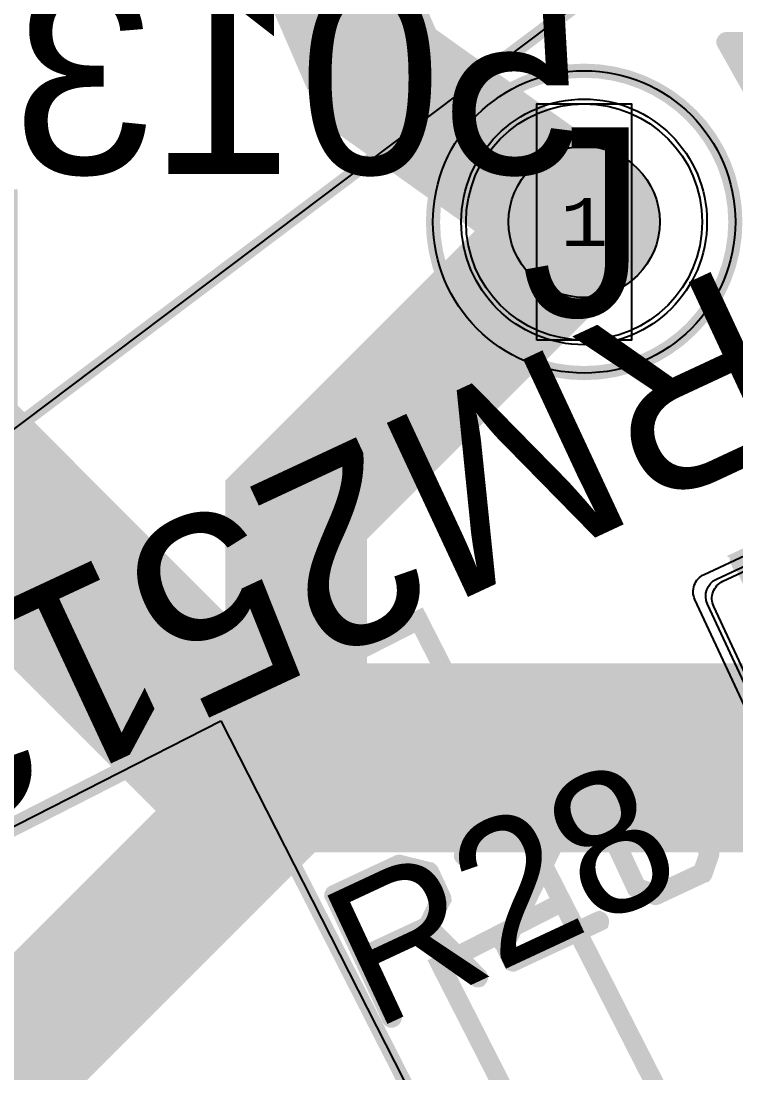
# Model space of a CAD drawing. Extents: x -98 to 119, y -207 to 98.
# Drawn here: x 68.79 to 76.36, y 38.49 to 49.63 of the extents above; entities that cross this region are included whole.
import ezdxf
from ezdxf.enums import TextEntityAlignment as Align

# ---------------------------------------------------------------- set-up
doc = ezdxf.new("R2010")
doc.units = 0
doc.header["$MEASUREMENT"] = 0
for name, color, linetype in [('ASSEMBLY_OUTLINES_BTM', 191, 'CONTINUOUS'), ('ASSEMBLY_OUTLINES_TOP', 102, 'CONTINUOUS'), ('ASSEMBLY_PART_NUMBERS_BTM', 191, 'CONTINUOUS'), ('ASSEMBLY_PART_NUMBERS_TOP', 102, 'CONTINUOUS'), ('BOARD_OUTLINE', 10, 'CONTINUOUS'), ('DRILL_DRAWING', 21, 'CONTINUOUS'), ('GENERATED_SILKSCREEN_BTM', 255, 'CONTINUOUS'), ('GENERATED_SILKSCREEN_TOP', 140, 'CONTINUOUS'), ('MANUFACTURING_OUTLINES', 10, 'CONTINUOUS'), ('PART_HOLES_LAYER_BOTTOM', 30, 'CONTINUOUS'), ('PART_HOLES_LAYER_TOP', 30, 'CONTINUOUS'), ('PART_PADS_LAYER_BOTTOM', 230, 'CONTINUOUS'), ('PART_PADS_LAYER_TOP', 150, 'CONTINUOUS'), ('PART_PADS_SMD_TOP', 150, 'CONTINUOUS'), ('PIN_NUMBERS_BTM', 8, 'CONTINUOUS'), ('PIN_NUMBERS_TOP', 8, 'CONTINUOUS'), ('PLACEMENT_OUTLINES_BTM', 222, 'CONTINUOUS'), ('PLANE_DATA_LAYER_BOTTOM', 230, 'CONTINUOUS'), ('PLANE_SHAPES_LAYER_BOTTOM', 230, 'CONTINUOUS'), ('PLANE_SHAPES_LAYER_TOP', 150, 'CONTINUOUS'), ('ROUTE_BORDER', 151, 'CONTINUOUS'), ('SILKSCREEN_OUTLINES_BTM', 211, 'CONTINUOUS'), ('SILKSCREEN_REF_DES_TOP', 150, 'CONTINUOUS'), ('SOLDERMASK_PADS_BTM', 12, 'CONTINUOUS'), ('SOLDERMASK_PADS_TOP', 180, 'CONTINUOUS'), ('SOLDERPASTE_PADS_TOP', 180, 'CONTINUOUS'), ('TRACES_LAYER_BOTTOM', 230, 'CONTINUOUS'), ('TRACES_LAYER_TOP', 150, 'CONTINUOUS')]:
    doc.layers.add(name, color=color, linetype=linetype)
doc.styles.add('COURIER_NEW', font='COUR.TTF')
doc.styles.add('VERIBEST_GERBER_0', font='txt')

msp = doc.modelspace()

# ---------------------------------------------------------------- hatches: boundary and pattern name
at = {"layer": 'PART_HOLES_LAYER_BOTTOM'}
h = msp.add_hatch(color=256, dxfattribs=at)
edge = h.paths.add_edge_path()
edge.add_arc((74.75, 47.5), 0.8, 0, 360)
at = {"layer": 'PART_HOLES_LAYER_TOP'}
h = msp.add_hatch(color=256, dxfattribs=at)
edge = h.paths.add_edge_path()
edge.add_arc((74.75, 47.5), 0.8, 0, 360)
at = {"layer": 'PLANE_DATA_LAYER_BOTTOM'}
h = msp.add_hatch(color=256, dxfattribs=at)
h.paths.add_polyline_path([(-96.5, 0, -1), (96.5, 0, -1)], flags=0)
h.paths.add_polyline_path([(92.251979, -7.43598, 0.726988162), (92.479659, -3.637852, -0.308609791), (92.431259, -3.566904, -0.009635255), (92.431316, -3.563968, 0.009635011), (92.5, -0.000006), (92.5, 0.000001, 0.053325255), (90.407665, 19.562826, -0.053326925), (90.405941, 19.578942), (90.405941, 19.578943, -0.238217909), (90.436919, 19.640273, 0.661755037), (89.584154, 23.221888, -0.295297583), (89.523137, 23.277841, 0.022401018), (87.08146, 31.194059, -0.086206302), (87.076996, 31.219756), (87.076996, 31.219757, -0.210183909), (87.101696, 31.275919, 0.679382507), (85.774921, 34.749845, -0.301864993), (85.705267, 34.797373, 0.047915829), (77.514669, 50.475005, -0.145307444), (77.502324, 50.516585, -0.123988701), (77.511414, 50.552678, 0.606608991), (75.516892, 53.486368, -0.274238992), (75.44586, 53.517962, 0.021523084), (70.565432, 59.806101, -0.177595235), (70.547363, 59.855368), (70.547363, 59.855369, -0.111833303), (70.5548, 59.888203, 0.661755452), (68.116894, 62.64715, -0.295297373), (68.036725, 62.667806, 0.05833458), (51.722715, 76.687749, -0.249337829), (51.689123, 76.750923), (51.689123, 76.750924, -0.060759886), (51.691357, 76.76924, 0.714966399), (48.509213, 78.818582, -0.314871124), (48.42205, 78.81342, 0.022806677), (41.042088, 82.896302, -0.285136953), (40.999698, 82.964591), (40.999698, 82.964596, -0.004247023), (40.999709, 82.965891, 0.647046608), (37.697353, 84.5176, -0.289754858), (37.616734, 84.505806, 0.052943541), (19.031563, 90.52099, -0.30833592), (18.972104, 90.582877, 0.696982245), (15.284156, 91.27756, -0.308339612), (15.206255, 91.241547, 0.022370691), (6.993138, 92.235275, -0.315204372), (6.925536, 92.290658, 0.715888063), (3.14462, 92.496703, -0.315205261), (3.0714, 92.448994, 0.063468058), (-20.215283, 90.264015, -0.320142253), (-20.296827, 90.298428, 0.72963938), (-23.995319, 89.386755, -0.320144031), (-24.051528, 89.318386, 0.018663537), (-30.645576, 87.275991, -0.309865735), (-30.72878, 87.298418, 0.701170836), (-34.249879, 85.978007, -0.002752694), (-34.249874, 85.977168, -0.30685575), (-34.29782, 85.9064, 0.04916641), (-50.410548, 77.556603, -0.32354836), (-50.499711, 77.561018, 0.739212756), (-53.660594, 75.408706, -0.075169868), (-53.657188, 75.386179), (-53.657188, 75.386178, -0.242479425), (-53.68916, 75.324127, 0.019967737), (-59.527063, 70.80098, -0.298487087), (-59.610009, 70.791065, 0.556724412), (-62.5, 69), (-62.5, 68.999999, 0.082708518), (-62.392031, 68.351756, -0.298487573), (-62.412702, 68.270818, 0.067186589), (-78.279974, 49.27977, -0.277817809), (-78.350169, 49.24438, 0.436350868), (-80.5, 47.25), (-80.5, 47.249999, 0.141466326), (-80.192238, 46.184011, -0.141465884), (-80.180512, 46.143397), (-80.180512, 46.143396, -0.131190735), (-80.190652, 46.105416, 0.019294819), (-83.506407, 39.786053, -0.312206796), (-83.581614, 39.742899, 0.439123468), (-85.75, 37.75, 0.204829615), (-85.131688, 36.303992, -0.204830708), (-85.10813, 36.248899), (-85.10813, 36.248898, -0.100919006), (-85.114214, 36.219062, 0.048097759), (-90.466303, 19.289839, -0.314870423), (-90.530154, 19.230281, 0.714965653), (-91.24073, 15.512631, -0.269378312), (-91.202277, 15.446437), (-91.202277, 15.446436, -0.041929831), (-91.203345, 15.433723, 0.018841331), (-92.106444, 8.523669, -0.32827121), (-92.166453, 8.456161, 0.354028014), (-93.75, 6.5), (-93.75, 6.499999, 0.314708299), (-92.438077, 4.622088, -0.31470689), (-92.388093, 4.55054), (-92.388093, 4.550537, -0.012285748), (-92.388185, 4.546794, 0.012294179), (-92.5, 0.00001), (-92.5, -0.000004, 0.052933393), (-90.438132, -19.421494, -0.329408644), (-90.475468, -19.504015, 0.27173254), (-91.5, -21.25, 0.401597711), (-89.586502, -23.248128, -0.329404507), (-89.516056, -23.305059, 0.021307354), (-87.207653, -30.839509, -0.322177334), (-87.232533, -30.924924, 0.230665932), (-88, -32.499999), (-88, -32.5, 0.431495031), (-85.882787, -34.496562, -0.3221788), (-85.807634, -34.544174, 0.048016175), (-77.643233, -50.277018, -0.303878783), (-77.644537, -50.3618, 0.152518996), (-78, -51.499999), (-78, -51.5, 0.481982915), (-75.552374, -53.449264, -0.303883418), (-75.473145, -53.479475, 0.021991255), (-70.483925, -59.90214, -0.318621499), (-70.47622, -59.989968, 0.725399056), (-67.952631, -62.834176, -0.318624212), (-67.866344, -62.852281, 0.062392529), (-50.265124, -77.650932, -0.254356234), (-50.230332, -77.714899), (-50.230332, -77.7149, -0.034453173), (-50.231054, -77.725364, 0.034451935), (-50.25, -78), (-50.25, -78.000001, 0.603308224), (-47.119729, -79.649997, -0.291362646), (-47.037917, -79.64725, 0.02294124), (-39.54278, -83.621879, -0.290012797), (-39.499155, -83.690765), (-39.499155, -83.690766, -0.007130353), (-39.499186, -83.692939, 0.007132964), (-39.5, -83.749994), (-39.5, -83.75, 0.658082965), (-36.126004, -85.203319, -0.297762979), (-36.043963, -85.188513, 0.049016344), (-18.771876, -90.575199, -0.301861306), (-18.712566, -90.635139, 0.679381768), (-15.056336, -91.31372, -0.301864385), (-14.979467, -91.279054, 0.021749122), (-6.993138, -92.235275, -0.315204372), (-6.925536, -92.290658, 0.715888063), (-3.14462, -92.496703, -0.315205261), (-3.0714, -92.448994, 0.06250827), (19.869968, -90.340657, -0.345566403), (19.954737, -90.381493, 0.794356815), (23.75, -89.500001), (23.75, -89.499973, 0.005086864), (23.749586, -89.459281, -0.345588489), (23.806159, -89.384097, 0.021469451), (31.383958, -87.013201, -0.314446926), (31.468175, -87.035889, 0.700130836), (35, -85.75), (35, -85.749988, 0.009099261), (34.998675, -85.677212, -0.009057228), (34.998625, -85.674452), (34.998625, -85.674439, -0.304472205), (35.045955, -85.60392, 0.047985464), (50.721249, -77.353765, -0.31444166), (50.808431, -77.356288, 0.616218308), (54, -75.75), (54, -75.749999, 0.067758174), (53.927211, -75.215343, -0.067753523), (53.924438, -75.194974), (53.924438, -75.194973, -0.241537288), (53.95619, -75.13308, 0.022365821), (60.452055, -70.01285, -0.313111549), (60.538488, -70.003709, 0.710095351), (63.344013, -67.475653, -0.099717589), (63.33807, -67.446151), (63.33807, -67.44615, -0.206928064), (63.362073, -67.390635, 0.058205552), (77.187807, -50.973449, -0.317486674), (77.269693, -50.94147, 0.722224143), (79.294241, -47.729048, -0.173873661), (79.276877, -47.680625, -0.136094565), (79.287761, -47.641379, 0.020523482), (82.926938, -40.980152, -0.353003204), (83.013777, -40.939997, 0.48811211), (85.5, -39), (85.5, -38.999999, 0.240073604), (84.675602, -37.381988, -0.240072951), (84.644192, -37.320342), (84.644192, -37.320341, -0.104105615), (84.650658, -37.289623, 0.050546739), (90.411157, -19.546683, -0.32146983), (90.476988, -19.487077, 0.38127918), (92.25, -17.5, 0.275143701), (91.203224, -15.741772, -0.275142487), (91.163342, -15.674784), (91.163342, -15.674783, -0.042554947), (91.164442, -15.661882, 0.022235783), (92.195155, -7.50356, -0.319196338)], flags=0)
at = {"layer": 'PLANE_SHAPES_LAYER_BOTTOM'}
h = msp.add_hatch(color=256, dxfattribs=at)
h.paths.add_polyline_path([(-96.5, 0, -1), (96.5, 0, -1)], flags=0)
h.paths.add_polyline_path([(-92.5, 0, -1), (92.5, 0, -1)], flags=0)
at = {"layer": 'PLANE_SHAPES_LAYER_TOP'}
h = msp.add_hatch(color=256, dxfattribs=at)
h.paths.add_polyline_path([(-96.31345, 0, -1), (96.81345, 0, -1)], flags=0)
h.paths.add_polyline_path([(-92.25, 0, -1), (92.75, 0, -1)], flags=0)

# ---------------------------------------------------------------- linework, layer by layer
at = {"layer": 'ASSEMBLY_OUTLINES_BTM'}
for points, const_width in [([(44.059581, 42.633696), (67.22001, 60.086331), (74.863061, 49.94366), (51.702632, 32.491025)], 0.1), ([(72.998057, 43.285824), (77.356366, 34.732162), (65.951483, 28.921083), (61.593174, 37.474746)], 0.2), ([(74.518925, 40.300952), (76.062493, 37.27153), (74.770534, 36.613244), (73.226966, 39.642666)], 0.2)]:
    msp.add_lwpolyline(points, close=True, dxfattribs=dict(at, const_width=const_width))
msp.add_lwpolyline([(74.25, 46.25), (74.25, 48.75), (75.25, 48.75), (75.25, 46.25)], close=True, dxfattribs=at)
msp.add_circle((74.75, 47.5), 1.6, dxfattribs=at)
at = {"layer": 'ASSEMBLY_OUTLINES_TOP', "const_width": 0.1}
msp.add_lwpolyline([(82.208923, 46.65578), (76.363238, 43.929892), (77.80014, 40.848446), (83.645825, 43.574334)], close=True, dxfattribs=at)
at = {"layer": 'BOARD_OUTLINE', "const_width": 0.1}
msp.add_lwpolyline([(-97.5, 0, -1), (97.5, 0, -1)], format="xyb", close=True, dxfattribs=at)
at = {"layer": 'GENERATED_SILKSCREEN_BTM', "const_width": 0.15}
msp.add_lwpolyline([(44.059581, 42.633696), (67.22001, 60.086331), (74.863061, 49.94366), (51.702632, 32.491025)], close=True, dxfattribs=at)
for points in [[(77.037, 47.951), (76.2285, 49.3895), (76.2255, 49.397), (76.2255, 49.403), (76.2255, 49.409), (76.2285, 49.415), (76.233, 49.424), (76.239, 49.43), (76.2465, 49.433), (76.254, 49.4345), (77.2665, 49.4345)], [(77.2665, 49.373), (76.305, 49.373), (77.088, 47.9795)]]:
    msp.add_lwpolyline(points, dxfattribs=at)
msp.add_lwpolyline([(73.15, 47.5, -1), (76.35, 47.5, -1)], format="xyb", close=True, dxfattribs=at)
msp.add_lwpolyline([(75.262506, 33.665284, -0.253450554), (75.262503, 33.66528), (65.951485, 28.921079, -0.468921049), (65.951478, 28.921083), (65.452405, 29.900569, 0.00000521), (65.452412, 29.900576), (65.951485, 28.921089), (75.262495, 33.665286), (70.90419, 42.218941), (61.59318, 37.474744), (62.529416, 35.637278, 0.000002532), (62.529403, 35.637283), (61.593171, 37.474743, -0.517465568), (61.593172, 37.47475), (61.59318, 37.474754), (70.90419, 42.218951, -0.468921049), (70.904197, 42.218947), (75.262504, 33.665287, -0.184527552), (75.262506, 33.665284)], format="xyb", dxfattribs=at)
at = {"layer": 'GENERATED_SILKSCREEN_TOP', "const_width": 0.15}
msp.add_lwpolyline([(82.219493, 46.633125), (82.219484, 46.63312), (82.20892, 46.655773), (76.363245, 43.929889), (76.373808, 43.907237), (76.373798, 43.907233), (76.363233, 43.92989), (76.363233, 43.929892, -0.306678442), (76.363236, 43.929897), (76.363245, 43.929901), (82.208921, 46.655785, -0.414213562), (82.208928, 46.655782), (82.219493, 46.633125)], format="xyb", dxfattribs=at)
for points in [[(75.78004, 41.512154), (75.79654, 41.362154), (75.90154, 41.252654), (75.90304, 41.248154), (75.90754, 41.243654), (76.10254, 40.823654), (76.10404, 40.819154), (76.10554, 40.814654), (76.10554, 40.808654), (76.10404, 40.801154), (76.03354, 40.597154), (76.02904, 40.589654), (76.02304, 40.585154), (76.02154, 40.582154), (76.01704, 40.580654), (75.51904, 40.348154), (75.51304, 40.346654), (75.51004, 40.346654), (75.50404, 40.345154), (75.49504, 40.346654), (75.29404, 40.423154), (75.28654, 40.426154), (75.28204, 40.430654), (75.27754, 40.439654), (75.08254, 40.858154), (75.07954, 40.864154), (75.07804, 40.865654), (75.07954, 40.868654), (75.06154, 41.018654), (74.95804, 41.129654), (74.95504, 41.129654), (74.95204, 41.138654), (74.79904, 41.464154), (74.79754, 41.470154), (74.79604, 41.477654), (74.79754, 41.486654), (74.86954, 41.690654), (74.87254, 41.698154), (74.87704, 41.702654), (74.88004, 41.704154), (74.88454, 41.707154), (75.38404, 41.939654), (75.39004, 41.941154), (75.39904, 41.942654), (75.40654, 41.941154), (75.60754, 41.864654), (75.61654, 41.858654), (75.62104, 41.854154), (75.62404, 41.849654), (75.77704, 41.522654), (75.77854, 41.518154), (75.77854, 41.513654), (75.78004, 41.512154)], [(74.86054, 41.474654), (75.00454, 41.167154), (75.09604, 41.068154), (75.73654, 41.366654), (75.72154, 41.501654), (75.57754, 41.809154), (75.39904, 41.878154), (74.92504, 41.656154), (74.86054, 41.474654)], [(74.08354, 41.326154), (74.40004, 41.248154), (74.40604, 41.243654), (74.41054, 41.237654), (74.41654, 41.234654), (74.41954, 41.230154), (74.50654, 41.044154), (74.50654, 41.039654), (74.50804, 41.029154), (74.50954, 41.021654), (74.50804, 41.017154), (73.94404, 39.860654), (74.01154, 39.715154), (74.89954, 40.129154), (74.91004, 40.132154), (74.92054, 40.127654), (74.92954, 40.120154), (74.93554, 40.109654), (74.93854, 40.100654), (74.93854, 40.088654), (74.93554, 40.078154), (74.92504, 40.072154), (74.00854, 39.644654), (74.00254, 39.641654), (73.99654, 39.641654), (73.99054, 39.643154), (73.98604, 39.646154), (73.97554, 39.649154), (73.96954, 39.658154), (73.88254, 39.845654), (73.88104, 39.847154), (73.88104, 39.850154), (73.87954, 39.860654), (73.88104, 39.866654), (73.88104, 39.869654), (73.88254, 39.874154), (74.44654, 41.032154), (74.37154, 41.191154), (74.08054, 41.263154), (73.64104, 41.057654), (73.50304, 40.774154), (73.49554, 40.766654), (73.48504, 40.763654), (73.47454, 40.763654), (73.46404, 40.768154), (73.45504, 40.775654), (73.44904, 40.783154), (73.44604, 40.789154), (73.44604, 40.793654), (73.44754, 40.798154), (73.44904, 40.804154), (73.59154, 41.096654), (73.59904, 41.104154), (73.59904, 41.105654), (73.60504, 41.110154), (74.06404, 41.324654), (74.07004, 41.326154), (74.07154, 41.326154), (74.07454, 41.326154), (74.07754, 41.326154), (74.08354, 41.326154)], [(75.13804, 40.880654), (75.32554, 40.478654), (75.50554, 40.411154), (75.97954, 40.633154), (76.04254, 40.813154), (75.85504, 41.213654), (75.76204, 41.312654), (75.12004, 41.014154), (75.13804, 40.880654)], [(73.26754, 40.325654), (73.27054, 40.330154), (73.26904, 40.337654), (73.26904, 40.346654), (73.26754, 40.352654), (73.13704, 40.633154), (73.13254, 40.639154), (73.12804, 40.642154), (73.12504, 40.645154), (73.12354, 40.646654), (73.12054, 40.646654), (73.11754, 40.649654), (72.79954, 40.727654), (72.79054, 40.727654), (72.78604, 40.726154), (72.77854, 40.726154), (72.09454, 40.406654), (72.08854, 40.402154), (72.08404, 40.399154), (72.08104, 40.393154), (72.07954, 40.387154), (72.07654, 40.382654), (72.07504, 40.376654), (72.07504, 40.370654), (72.07804, 40.366154), (72.68554, 39.061154), (72.69304, 39.052154), (72.70204, 39.047654), (72.71404, 39.047654), (72.72304, 39.050654), (72.73354, 39.056654), (72.74104, 39.065654), (72.74404, 39.076154), (72.74254, 39.088154), (72.45004, 39.712154), (73.08904, 40.010654), (73.60804, 39.481154), (73.61254, 39.478154), (73.61704, 39.475154), (73.62304, 39.473654), (73.62904, 39.473654), (73.63954, 39.476654), (73.64704, 39.484154), (73.65304, 39.491654), (73.65754, 39.502154), (73.65604, 39.512654), (73.65004, 39.523154), (73.13104, 40.051154), (73.26754, 40.325654)], [(72.14704, 40.361654), (72.79804, 40.666154), (73.08904, 40.592654), (73.20604, 40.340654), (73.07554, 40.069154), (72.42604, 39.766154), (72.14704, 40.361654)]]:
    msp.add_lwpolyline(points, dxfattribs=at)
at = {"layer": 'MANUFACTURING_OUTLINES'}
msp.add_circle((0, 0), 97.575405, dxfattribs=at)
at = {"layer": 'PART_HOLES_LAYER_BOTTOM'}
msp.add_circle((74.75, 47.5), 0.8, dxfattribs=at)
at = {"layer": 'PART_HOLES_LAYER_TOP'}
msp.add_circle((74.75, 47.5), 0.8, dxfattribs=at)
at = {"layer": 'PART_PADS_LAYER_BOTTOM'}
msp.add_circle((74.75, 47.5), 1.25, dxfattribs=at)
at = {"layer": 'PART_PADS_LAYER_TOP'}
msp.add_circle((74.75, 47.5), 1.25, dxfattribs=at)
at = {"layer": 'PART_PADS_SMD_TOP'}
msp.add_lwpolyline([(77.420564, 44.312594, -0.41421489), (77.686349, 44.215856), (78.869681, 41.678195, -0.414213562), (78.772943, 41.412409), (77.504112, 40.820744, -0.41421489), (77.238327, 40.917482), (76.054995, 43.455143, -0.414213562), (76.151733, 43.720929)], format="xyb", close=True, dxfattribs=at)
at = {"layer": 'PLACEMENT_OUTLINES_BTM'}
for points in [[(44.059581, 42.633696), (67.22001, 60.086331), (74.863061, 49.94366), (51.702632, 32.491025)], [(70.904192, 42.218947), (75.262501, 33.665284), (65.951483, 28.921083), (61.593174, 37.474746)]]:
    msp.add_lwpolyline(points, close=True, dxfattribs=at)
msp.add_circle((74.75, 47.5), 1.6, dxfattribs=at)
at = {"layer": 'ROUTE_BORDER'}
msp.add_circle((0, 0), 96.5, dxfattribs=at)
at = {"layer": 'SILKSCREEN_OUTLINES_BTM'}
for points in [[(44.059581, 42.633696), (67.22001, 60.086331), (74.863061, 49.94366), (51.702632, 32.491025)], [(70.904192, 42.218947), (75.262501, 33.665284), (65.951483, 28.921083), (61.593174, 37.474746)]]:
    msp.add_lwpolyline(points, close=True, dxfattribs=at)
msp.add_circle((74.75, 47.5), 1.6, dxfattribs=at)
at = {"layer": 'SOLDERMASK_PADS_BTM'}
msp.add_circle((74.75, 47.5), 1.3, dxfattribs=at)
at = {"layer": 'SOLDERMASK_PADS_TOP'}
msp.add_lwpolyline([(77.468933, 44.445487, -0.414212943), (77.734718, 44.348749), (79.002573, 41.629826, -0.414215508), (78.905835, 41.36404), (77.455743, 40.687851, -0.414212943), (77.189958, 40.784589), (75.922103, 43.503512, -0.414215508), (76.018841, 43.769298)], format="xyb", close=True, dxfattribs=at)
msp.add_circle((74.75, 47.5), 1.3, dxfattribs=at)
at = {"layer": 'SOLDERPASTE_PADS_TOP'}
msp.add_lwpolyline([(77.39638, 44.246148, -0.414212235), (77.662165, 44.14941), (78.803234, 41.702379, -0.41421489), (78.706496, 41.436594), (77.528296, 40.88719, -0.414212235), (77.262511, 40.983928), (76.121442, 43.430959, -0.41421489), (76.21818, 43.696744)], format="xyb", close=True, dxfattribs=at)
at = {"layer": 'TRACES_LAYER_BOTTOM', "const_width": 2}
msp.add_lwpolyline([(67.755812, 47.843516), (67.755812, 45.139962), (71.067341, 41.828433), (82.25324, 41.828433), (82.59214, 42.167333)], dxfattribs=at)
at = {"layer": 'TRACES_LAYER_TOP', "const_width": 1.5}
for points in [[(71.780935, 50.876664), (72.574957, 49.047229), (74.75, 47.5)], [(61.996889, 34.369587), (64.378453, 34.369587), (71.702868, 41.694002), (71.702868, 44.452868), (74.75, 47.5)]]:
    msp.add_lwpolyline(points, dxfattribs=at)

# ---------------------------------------------------------------- texts
at = {"layer": 'ASSEMBLY_PART_NUMBERS_BTM', "style": 'VERIBEST_GERBER_0', "text_generation_flag": 2}
msp.add_text('5013', height=2.032, dxfattribs=at).set_placement((74.75, 50.04), align=Align.TOP_LEFT)
at = {"layer": 'ASSEMBLY_PART_NUMBERS_TOP', "style": 'VERIBEST_GERBER_0'}
msp.add_text('CRM2512-FX-R100ELF', height=2.032, rotation=205, dxfattribs=at).set_placement((78.92655, 46.052022), align=Align.TOP_LEFT)
at = {"layer": 'DRILL_DRAWING', "style": 'VERIBEST_GERBER_0'}
msp.add_text('J', height=2, dxfattribs=at).set_placement((74.75, 47.5), align=Align.MIDDLE_CENTER)
at = {"layer": 'PIN_NUMBERS_BTM', "style": 'COURIER_NEW'}
msp.add_text('1', height=0.508, dxfattribs=at).set_placement((74.75, 47.5), align=Align.MIDDLE_CENTER)
at = {"layer": 'PIN_NUMBERS_TOP', "style": 'COURIER_NEW'}
msp.add_text('1', height=0.508, dxfattribs=at).set_placement((74.75, 47.5), align=Align.MIDDLE_CENTER)
at = {"layer": 'SILKSCREEN_REF_DES_TOP', "style": 'VERIBEST_GERBER_0'}
msp.add_text('R28', height=1.5, rotation=25, dxfattribs=at).set_placement((71.884418, 40.301902), align=Align.TOP_LEFT)

doc.saveas('drawing.dxf')
